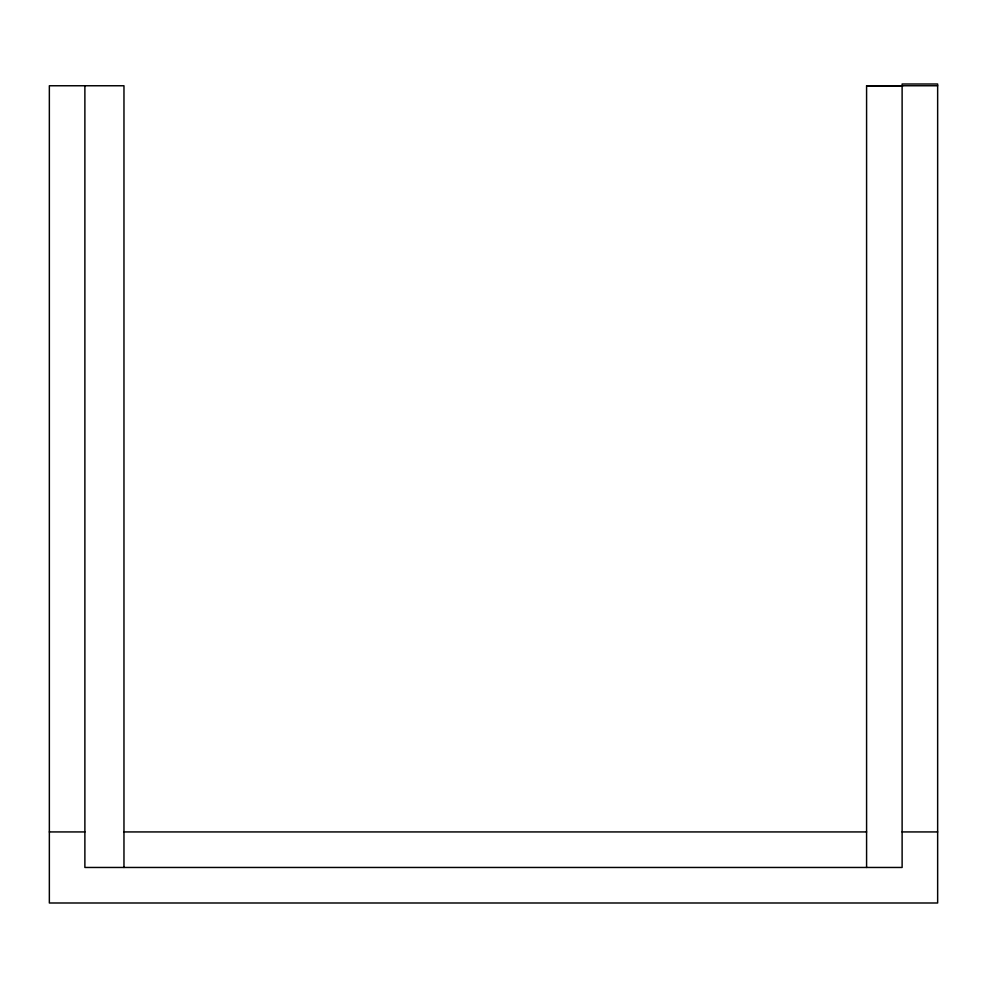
<?xml version="1.0" encoding="UTF-8"?>
<svg xmlns="http://www.w3.org/2000/svg" width="987" height="987" viewBox="0 0 987 987"><rect width="100%" height="100%" fill="white"/><g stroke="black" fill="none" stroke-linecap="round" stroke-linejoin="round"><path stroke-width="1.48" d="M866.586 867.462L866.586 85.758L937.65 85.758M866.586 85.758L902.871 85.758M49.35 831.93L84.882 831.93M123.967 831.93L866.586 831.93M902.118 831.93L937.65 831.93M123.967 867.462L123.967 85.758L49.35 85.758L49.35 902.994L937.65 902.994L937.65 84.006L902.118 84.006L902.118 867.462L84.882 867.462L84.882 85.758"/></g></svg>
